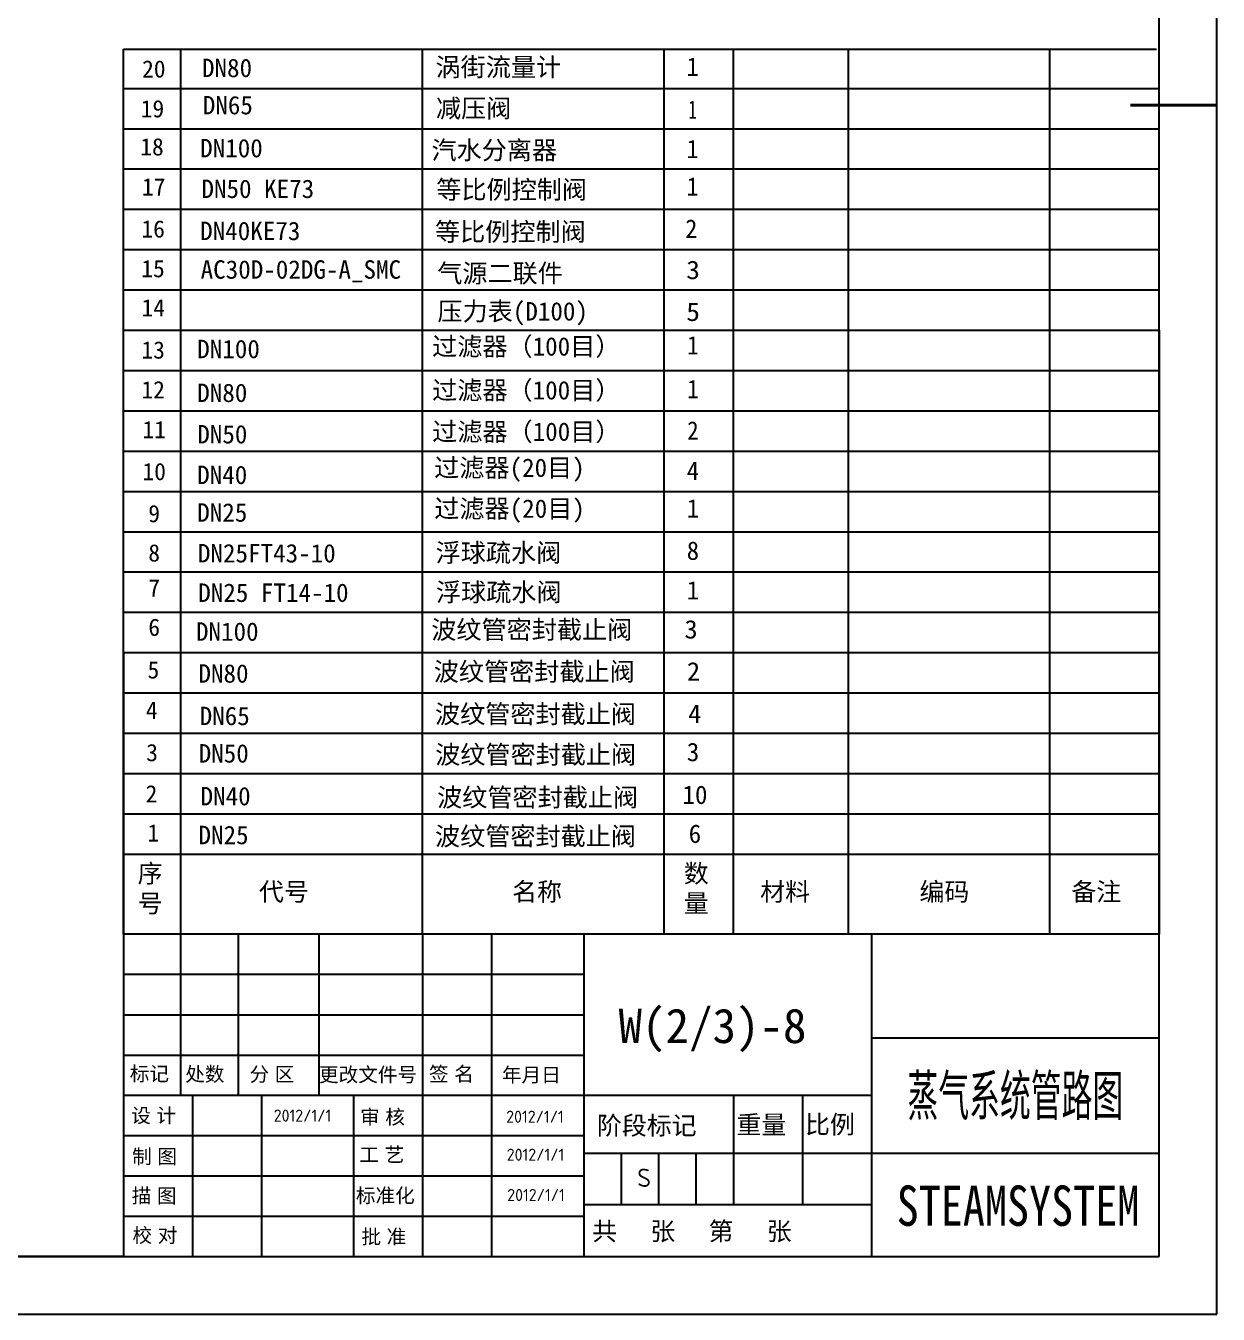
# Model space of a CAD drawing. Extents: x -681219 to -550379, y -242630 to -158199.
# Drawn here: x -593224 to -581502, y -181973 to -169312 of the extents above; entities that cross this region are included whole.
import ezdxf
from ezdxf.enums import TextEntityAlignment as Align

# ---------------------------------------------------------------- set-up
doc = ezdxf.new("R2010")
doc.units = 0
doc.header["$LTSCALE"] = 1000
doc.layers.get('0').update_dxf_attribs({"linetype": 'CONTINUOUS'})
for name, color, linetype in [('01', 7, 'CONTINUOUS'), ('02', 1, 'CONTINUOUS'), ('11', 3, 'CONTINUOUS'), ('15', 7, 'CONTINUOUS'), ('Default', 7, 'CONTINUOUS')]:
    doc.layers.add(name, color=color, linetype=linetype)
doc.styles.add('SEACAD_Arial', font='arial.ttf')
doc.styles.add('SEACAD_Solid_Edge_ISO', font='')
doc.styles.add('常规', font='')
doc.styles.get('SEACAD_Solid_Edge_ISO').set_extended_font_data('Solid Edge ISO')
doc.styles.get('常规').set_extended_font_data('SimSun')

# ---------------------------------------------------------------- blocks, each defined once
blk = doc.blocks.new('*U7')
at = {"layer": '01'}
for points in [[(584, 10), (584, 410)], [(25, 10), (584, 10)]]:
    blk.add_lwpolyline(points, dxfattribs=at)
at = {"layer": '01', "const_width": 0.5}
blk.add_lwpolyline([(594, 210), (579, 210)], dxfattribs=at)
at = {"layer": '02'}
for points in [[(594, 0), (594, 420)], [(0, 0), (594, 0)]]:
    blk.add_lwpolyline(points, dxfattribs=at)

msp = doc.modelspace()

# ---------------------------------------------------------------- linework, layer by layer
at = {"color": 7, "linetype": 'Continuous'}
for p, q in [((-592264.3079, -178239.1087), (-592264.3079, -169543.9544)), ((-592264.3079, -169543.9544), (-582109.9503, -169543.9544)), ((-591698.5936, -173091.1087), (-591698.5936, -169543.9544)), ((-589322.5936, -173091.1087), (-589322.5936, -169543.9544)), ((-586267.7365, -173091.1087), (-586267.7365, -169543.9544)), ((-585136.3079, -173091.1087), (-585136.3079, -169543.9544)), ((-583156.3079, -173091.1087), (-583156.3079, -169543.9544)), ((-592264.3079, -170323.5829), (-582081.4508, -170323.5829)), ((-582081.4508, -172303.5829), (-582081.4508, -178239.1087)), ((-592264.3079, -175471.5829), (-592264.3079, -181407.1087)), ((-592264.3079, -177451.5829), (-582081.4508, -177451.5829)), ((-582081.4508, -178239.1087), (-592264.3079, -178239.1087)), ((-582081.4508, -178239.1087), (-592264.3079, -178239.1087)), ((-592264.3079, -178239.1087), (-592264.3079, -181407.1087)), ((-591698.5936, -179823.1087), (-591698.5936, -178239.1087)), ((-591132.8793, -179823.1087), (-591132.8793, -178239.1087)), ((-590340.8793, -179823.1087), (-590340.8793, -178239.1087)), ((-589322.5936, -178239.1087), (-589322.5936, -181407.1087)), ((-588643.7365, -178239.1087), (-588643.7365, -181407.1087)), ((-587738.5936, -178239.1087), (-587738.5936, -181407.1087)), ((-584910.0222, -178239.1087), (-584910.0222, -181407.1087)), ((-582081.4508, -181407.1087), (-582081.4508, -178239.1087)), ((-587738.5936, -178635.2486), (-592264.3079, -178635.2486)), ((-592264.3079, -179031.3052), (-587738.5936, -179031.3052)), ((-584910.0222, -179257.3944), (-582081.4508, -179257.3944)), ((-592264.3079, -179427.3807), (-587738.5936, -179427.3807)), ((-584910.0222, -179823.1087), (-592264.3079, -179823.1087)), ((-591585.4508, -179823.1087), (-591585.4508, -181407.1087)), ((-590906.5936, -179823.1087), (-590906.5936, -181407.1087)), ((-590001.4508, -179823.1087), (-590001.4508, -181407.1087)), ((-586267.7365, -179823.1087), (-586267.7365, -180897.9658)), ((-585588.8793, -179823.1087), (-585588.8793, -180897.9658)), ((-587738.5936, -180219.1087), (-592264.3079, -180219.1087)), ((-587738.5936, -180388.8229), (-582081.4508, -180388.8229)), ((-587370.8793, -180388.8229), (-587370.8793, -180897.9658)), ((-587003.1651, -180388.8229), (-587003.1651, -180897.9658)), ((-586635.4508, -180388.8229), (-586635.4508, -180897.9658)), ((-587738.5936, -180615.1087), (-592264.3079, -180615.1087)), ((-584910.0222, -180897.9658), (-587738.5936, -180897.9658)), ((-587738.5936, -181011.1087), (-592264.3079, -181011.1087)), ((-592264.3079, -181407.1087), (-602447.1651, -181407.1087)), ((-592264.3079, -181407.1087), (-602447.1651, -181407.1087)), ((-592264.3079, -181407.1087), (-582081.4508, -181407.1087))]:
    msp.add_line(p, q, dxfattribs=at)
at = {"layer": '01', "color": 1}
msp.add_line((-592264.3079, -169927.5829), (-582081.4508, -169927.5829), dxfattribs=at)
at = {"layer": '02', "color": 7, "linetype": 'Continuous'}
for p, q in [((-586946.5936, -178239.1087), (-586946.5936, -169543.9544)), ((-591698.5936, -178239.1087), (-591698.5936, -172303.5829)), ((-589322.5936, -178239.1087), (-589322.5936, -172303.5829)), ((-586267.7365, -178239.1087), (-586267.7365, -172303.5829)), ((-585136.3079, -178239.1087), (-585136.3079, -172303.5829)), ((-583156.3079, -178239.1087), (-583156.3079, -172303.5829))]:
    msp.add_line(p, q, dxfattribs=at)
at = {"layer": '02', "color": 1, "linetype": 'Continuous'}
for p, q in [((-592264.3079, -170323.5829), (-582081.4508, -170323.5829)), ((-592264.3079, -170719.5829), (-582081.4508, -170719.5829)), ((-592264.3079, -171115.5829), (-582081.4508, -171115.5829)), ((-592264.3079, -171511.5829), (-582081.4508, -171511.5829)), ((-592264.3079, -171907.5829), (-582081.4508, -171907.5829)), ((-592264.3079, -172303.5829), (-582081.4508, -172303.5829)), ((-592264.3079, -172699.5829), (-582081.4508, -172699.5829)), ((-592264.3079, -173095.5829), (-582081.4508, -173095.5829)), ((-592264.3079, -173491.5829), (-582081.4508, -173491.5829)), ((-592264.3079, -173887.5829), (-582081.4508, -173887.5829)), ((-592264.3079, -174283.5829), (-582081.4508, -174283.5829)), ((-592264.3079, -174679.5829), (-582081.4508, -174679.5829)), ((-592264.3079, -175075.5829), (-582081.4508, -175075.5829)), ((-592264.3079, -175471.5829), (-582081.4508, -175471.5829)), ((-592264.3079, -175867.5829), (-582081.4508, -175867.5829)), ((-592264.3079, -176263.5829), (-582081.4508, -176263.5829)), ((-592264.3079, -176659.5829), (-582081.4508, -176659.5829)), ((-592264.3079, -177055.5829), (-582081.4508, -177055.5829))]:
    msp.add_line(p, q, dxfattribs=at)

# ---------------------------------------------------------------- block references
at = {"layer": '01', "xscale": 56.57142857142857, "yscale": 56.57142857142857, "zscale": 56.57142857142857}
msp.add_blockref('*U7', (-615119.1651, -181972.8229), dxfattribs=at)

# ---------------------------------------------------------------- texts
at = {"color": 7, "linetype": 'Continuous', "style": 'SEACAD_Solid_Edge_ISO'}
for s, height, p in [('序', 179.6143, (-592123.3165, -177551.4315)), ('数', 179.6143, (-586754.8033, -177551.4315)), ('代号', 179.61429, (-590930.6622, -177731.0458)), ('名称', 179.61429, (-588442.4213, -177731.0458)), ('材料', 179.61429, (-586003.9411, -177731.0458)), ('编码', 179.61429, (-584438.5865, -177731.0458)), ('备注', 179.61429, (-582945.4272, -177731.0458)), ('号', 179.6143, (-592123.3165, -177845.3458)), ('量', 179.6143, (-586754.8033, -177845.3458))]:
    msp.add_text(s, height=height, dxfattribs=at).set_placement(p, align=Align.TOP_LEFT)
at = {"layer": '01', "color": 1, "char_height": 169.714286, "attachment_point": 1, "style": '常规'}
for s, insert in [('{\\fSTFangsong|b0|i0|c134|p2;20}', (-592080.1773, -169651.9171)), ('{\\fSTFangsong|b0|i0|c134|p2;19}', (-592093.4617, -170042.7245))]:
    msp.add_mtext_dynamic_manual_height_columns(s, width=9.249691, gutter_width=56.5714, heights=[6.752], dxfattribs=dict(at, insert=insert))
at = {"layer": '01', "color": 3, "char_height": 169.714286, "attachment_point": 1, "style": '常规'}
for s, width, insert in [('{\\fSTFangsong|b0|i0|c134|p2;18}', 9.249691, (-592097.717, -170416.8794)), ('{\\fSTFangsong|b0|i0|c134|p2;17}', 9.249691, (-592081.443, -170810.577)), ('{\\fSTFangsong|b0|i0|c134|p2;16}', 9.249691, (-592086.7906, -171223.7224)), ('{\\fSTFangsong|b0|i0|c134|p2;15}', 9.249691, (-592087.9321, -171613.9101)), ('{\\fSTFangsong|b0|i0|c134|p2;14}', 1191.440298, (-592085.4645, -171998.6354)), ('{\\fSTFangsong|b0|i0|c134|p2;13}', 9.249691, (-592086.7092, -172413.1835)), ('{\\fSTFangsong|b0|i0|c134|p2;12}', 9.249691, (-592086.7092, -172803.6991)), ('{\\fSTFangsong|b0|i0|c134|p2;11}', 9.249691, (-592076.3672, -173195.9639)), ('{\\fSTFangsong|b0|i0|c134|p2;10}', 9.249691, (-592076.3672, -173607.7196)), ('{\\fSTFangsong|b0|i0|c134|p2;9}', 9.249691, (-592018.8728, -174020.9539)), ('{\\fSTFangsong|b0|i0|c134|p2;8}', 9.249691, (-592018.8728, -174406.9629)), ('{\\fSTFangsong|b0|i0|c134|p2;7}', 9.249691, (-592018.8728, -174751.7725)), ('{\\fSTFangsong|b0|i0|c134|p2;6}', 9.249691, (-592018.8728, -175137.5804)), ('{\\fSTFangsong|b0|i0|c134|p2;5}', 9.249691, (-592026.4562, -175556.2765)), ('{\\fSTFangsong|b0|i0|c134|p2;4}', 9.249691, (-592043.1398, -175953.8106)), ('{\\fSTFangsong|b0|i0|c134|p2;3}', 9.249691, (-592039.4312, -176369.0753)), ('{\\fSTFangsong|b0|i0|c134|p2;2}', 9.249691, (-592045.4734, -176774.5316)), ('{\\fSTFangsong|b0|i0|c134|p2;1}', 9.249691, (-592027.1216, -177158.5903))]:
    msp.add_mtext_dynamic_manual_height_columns(s, width=width, gutter_width=56.5714, heights=[6.752], dxfattribs=dict(at, insert=insert))
at = {"layer": '01', "color": 0, "insert": (-587396.4031, -178968.9492), "char_height": 339.428571, "attachment_point": 1, "style": '常规'}
msp.add_mtext_dynamic_manual_height_columns('{\\C3;W(2/3)-8}', width=2992.725012, gutter_width=56.5714, heights=[0], dxfattribs=at)
at = {"layer": '11', "color": 1, "style": '常规', "width": 0.646175}
msp.add_text('1', height=181.0286, dxfattribs=at).set_placement((-586668.3431, -170135.5599), align=Align.MIDDLE)
at = {"layer": '11', "style": '常规'}
for s, width, p in [('1', 0.962655, (-586668.3431, -170891.9462)), ('2', 0.962655, (-586681.257, -171305.754)), ('3', 1.095591, (-586663.6336, -171712.7887)), ('5', 1.095591, (-586663.6336, -172124.6385)), ('1', 0.907493, (-586665.6367, -172451.1147)), ('1', 0.907493, (-586665.4664, -172881.6859)), ('2', 0.907493, (-586665.4664, -173289.0958)), ('3', 1.054648, (-586683.7054, -175244.1036)), ('2', 1.054648, (-586659.3456, -175655.7087)), ('4', 1.054648, (-586647.2389, -176073.124))]:
    msp.add_text(s, height=181.0286, dxfattribs=dict(at, width=width)).set_placement(p, align=Align.MIDDLE)
at = {"layer": '11', "color": 3, "style": '常规', "width": 0.983399}
for s, p in [('4', (-586665.4664, -173685.2095)), ('1', (-586665.4664, -174054.6605)), ('8', (-586665.4664, -174471.3722)), ('1', (-586665.4664, -174858.8803))]:
    msp.add_text(s, height=181.0286, dxfattribs=at).set_placement(p, align=Align.MIDDLE)
at = {"layer": '11', "style": '常规'}
for s, height, p in [('3', 181.0286, (-586664.1698, -176449.5319)), ('10', 181.02857, (-586645.5059, -176870.0486)), ('6', 181.0286, (-586645.5059, -177252.6461))]:
    msp.add_text(s, height=height, dxfattribs=at).set_placement(p, align=Align.MIDDLE)
for s, width, p, p2 in [('蒸气系统管路图', 0.534889, (-584556.0008, -180021.1087), (-582435.4722, -180021.1087)), (' STEAMSYSTEM', 0.765811, (-584879.4274, -181103.9409), (-582277.1417, -181103.9409))]:
    msp.add_text(s, height=396, dxfattribs=dict(at, width=width)).set_placement(p, p2, align=Align.FIT)
at = {"layer": '15', "color": 1, "style": '常规', "width": 0.968032}
msp.add_text('1', height=181.0286, dxfattribs=at).set_placement((-586668.3431, -169714.3259), align=Align.MIDDLE)
at = {"layer": '15', "color": 3, "style": '常规', "width": 0.962655}
msp.add_text('1', height=181.0286, dxfattribs=at).set_placement((-586668.3431, -170522.5613), align=Align.MIDDLE)
at = {"layer": '15', "color": 3, "style": '常规'}
for s, p in [('DN100', (-591550.3888, -175355.5848)), ('DN80', (-591526.029, -175767.19)), ('DN65', (-591513.9223, -176184.6053)), ('DN50', (-591523.8973, -176552.4056)), ('DN40', (-591505.2334, -176972.9223)), ('DN25', (-591525.7731, -177354.5085))]:
    msp.add_text(s, height=181.02857, dxfattribs=at).set_placement(p)
at = {"layer": '15', "color": 1, "char_height": 181.02857, "attachment_point": 7, "style": '常规'}
for s, width, insert in [('DN80', 2560.367001, (-591491.2409, -169820.0695)), ('涡街流量计', 1842.552404, (-589195.423, -169828.5656)), ('DN65', 2560.367001, (-591483.181, -170186.0875)), ('减压阀', 1370.431267, (-589191.2141, -170234.4742))]:
    msp.add_mtext_dynamic_manual_height_columns(s, width=width, gutter_width=56.5714, heights=[0], dxfattribs=dict(at, insert=insert))
at = {"layer": '15', "color": 3, "attachment_point": 7, "style": '常规'}
for s, width, insert, char_height in [(' DN100', 2560.367001, (-591632.5091, -170608.4671), 181.02857), ('汽水分离器', 1943.659201, (-589235.2196, -170645.9779), 181.02857), ('DN50 KE73', 2560.367001, (-591496.46, -171007.7512), 181.02857), ('等比例控制阀', 1749.101012, (-589187.8232, -171032.7718), 181.02857), ('DN40KE73', 2560.367001, (-591509.3738, -171421.559), 181.02857), ('等比例控制阀', 1749.101012, (-589200.7371, -171446.5796), 181.02857), ('AC30D-02DG-A_SMC', 2560.367001, (-591504.4944, -171832.6095), 181.028571), ('气源二联件', 2328.887972, (-589178.6452, -171856.4098), 181.02857), ('压力表(D100)', 3735.963638, (-589176.7679, -172256.9745), 181.02857), ('DN100', 1370.431267, (-591538.0169, -172581.902), 181.02857), ('过滤器（100目）', 2173.496836, (-589229.0509, -172577.3628), 181.02857), ('过滤器（100目）', 2173.496836, (-589228.8806, -173007.934), 181.02857), ('DN80', 1370.431267, (-591537.8466, -173012.4732), 181.02857), ('过滤器（100目）', 2173.496836, (-589228.4486, -173414.8383), 181.02857), ('DN50', 1370.431267, (-591537.4147, -173419.3774), 181.02857), ('过滤器(20目)', 3341.734058, (-589208.8308, -173793.673), 181.02857), ('DN40', 2560.367001, (-591538.6548, -173818.6581), 181.02857), ('过滤器(20目)', 3341.734058, (-589208.0226, -174195.2464), 181.02857), ('DN25', 2560.367001, (-591537.8466, -174188.6147), 181.02857), ('DN25FT43-10', 3584.241791, (-591531.0668, -174588.6448), 181.028571), ('浮球疏水阀', 3307.736918, (-589194.4102, -174600.2231), 181.02857), ('DN25 FT14-10', 3584.241791, (-591527.7817, -174976.6585), 181.028571), ('浮球疏水阀', 3307.736918, (-589191.1251, -174988.2369), 181.02857), ('波纹管密封截止阀', 3735.963638, (-589237.2235, -175357.0887), 181.02857), ('波纹管密封截止阀', 3735.963638, (-589212.8637, -175768.6938), 181.02857), ('波纹管密封截止阀', 3735.963638, (-589200.757, -176186.1091), 181.02857), ('波纹管密封截止阀', 3735.963638, (-589198.6589, -176584.1189), 181.02857), ('波纹管密封截止阀', 3735.963638, (-589179.995, -177004.6356), 181.02857), ('波纹管密封截止阀', 3735.963638, (-589200.5347, -177386.2218), 181.02857)]:
    msp.add_mtext_dynamic_manual_height_columns(s, width=width, gutter_width=56.5714, heights=[0], dxfattribs=dict(at, insert=insert, char_height=char_height))
at = {"layer": 'Default', "color": 7, "linetype": 'Continuous'}
for s, height, style, p in [('标记', 141.42857, 'SEACAD_Arial', (-592201.021, -179539.155)), ('处数', 141.42857, 'SEACAD_Arial', (-591655.8363, -179542.643)), ('签 名', 141.42857, 'SEACAD_Arial', (-589259.9766, -179541.0166)), ('分 区', 141.42857, 'SEACAD_Arial', (-591023.4659, -179543.8083)), ('更改文件号', 141.42857, 'SEACAD_Arial', (-590341.21, -179547.6047)), ('年月日', 141.42857, 'SEACAD_Arial', (-588542.7939, -179549.6267)), ('设 计', 141.42857, 'SEACAD_Arial', (-592187.0688, -179948.9779)), ('2012/1/1', 118.8, 'SEACAD_Solid_Edge_ISO', (-590785.9429, -179961.8472)), ('审 核', 141.42857, 'SEACAD_Arial', (-589936.5692, -179963.4541)), ('2012/1/1', 118.8, 'SEACAD_Solid_Edge_ISO', (-588500.8858, -179972.7769)), ('阶段标记', 179.61429, 'SEACAD_Solid_Edge_ISO', (-587609.348, -180028.7046)), ('重量', 179.61429, 'SEACAD_Solid_Edge_ISO', (-586237.64, -180020.8442)), ('比例', 179.61429, 'SEACAD_Solid_Edge_ISO', (-585563.4393, -180018.0883)), ('制 图', 141.42857, 'SEACAD_Arial', (-592177.5652, -180351.965)), ('工 艺', 141.42857, 'SEACAD_Arial', (-589943.8088, -180333.8044)), ('2012/1/1', 118.8, 'SEACAD_Solid_Edge_ISO', (-588495.4034, -180345.7934)), ('S', 179.6143, 'SEACAD_Solid_Edge_ISO', (-587212.9532, -180542.3525)), ('描 图', 141.42857, 'SEACAD_Arial', (-592181.5215, -180737.9095)), ('标准化', 141.42857, 'SEACAD_Arial', (-589978.7852, -180735.7465)), ('2012/1/1', 118.8, 'SEACAD_Solid_Edge_ISO', (-588490.6713, -180741.6948)), ('共   张   第   张', 179.614286, 'SEACAD_Solid_Edge_ISO', (-587656.0019, -181066.6166)), ('校 对', 141.42857, 'SEACAD_Arial', (-592174.2819, -181127.0647)), ('批 准', 141.42857, 'SEACAD_Arial', (-589923.7823, -181139.8517))]:
    msp.add_text(s, height=height, dxfattribs=dict(at, style=style)).set_placement(p, align=Align.TOP_LEFT)

doc.saveas('drawing.dxf')
